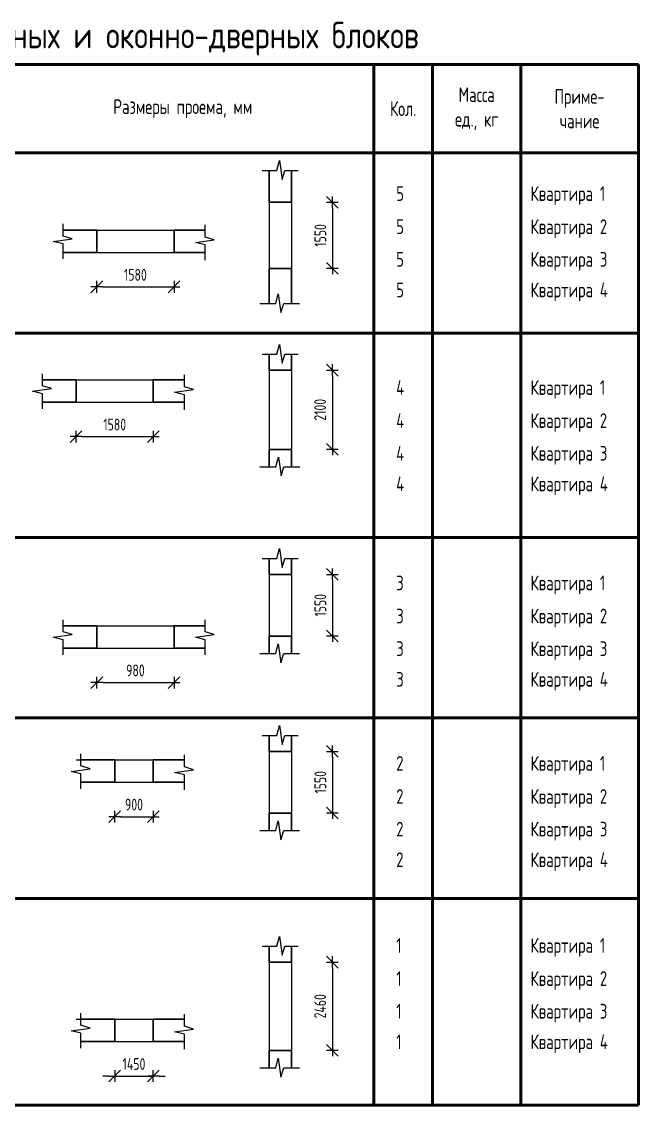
# Model space of a CAD drawing. Header units: millimetres. Extents: x -56498 to 234605, y -296269 to -29969.
# Drawn here: x 161510 to 172000, y -256886 to -238459 of the extents above; entities that cross this region are included whole.
import ezdxf
from ezdxf.enums import TextEntityAlignment as Align

# ---------------------------------------------------------------- set-up
doc = ezdxf.new("R2010")
doc.units = ezdxf.units.MM
doc.header["$LTSCALE"] = 100
doc.header["$PDMODE"] = 35
for name, color, linetype, lineweight in [('0.3', 7, 'Continuous', 30), ('0.5', 7, 'Continuous', 50), ('Примітки 0.09', 200, 'Continuous', 9), ('Розміри 0.09', 5, 'Continuous', 9)]:
    doc.layers.add(name, color=color, linetype=linetype, lineweight=lineweight)
doc.styles.add('GOST 2.304', font='CS_Gost2304.shx')
doc.styles.add('SPDS', font='SPDS.shx', dxfattribs={"width": 0.9})
doc.dimstyles.new('Размерные цепочки', dxfattribs={"dimscale": 100, "dimtxt": 2, "dimasz": 1, "dimexe": 2, "dimexo": 2, "dimgap": 1, "dimtad": 1, "dimdec": 0, "dimzin": 0, "dimdsep": 46, "dimtxsty": 'SPDS', "dimblk": 'dblk_0', "dimcen": 2, "dimdle": 1.5, "dimse1": 1, "dimse2": 1, "dimadec": 0, "dimazin": 0, "dimtfac": 1, "dimtdec": 0, "dimtix": 1, "dimtmove": 2, "dimatfit": 3, "dimfxl": 0, "dimtolj": 1, "dimtzin": 0, "dimarcsym": 0})

# ---------------------------------------------------------------- blocks, each defined once
blk = doc.blocks.new('dblk_0')
at = {"color": 0, "linetype": 'ByBlock'}
for p, q in [((1, 1), (-1, -1)), ((-1, 0), (1, 0)), ((0, 1), (0, -1))]:
    blk.add_line(p, q, dxfattribs=at)
blk = doc.blocks.new('*D400')
at = {"layer": 'Defpoints', "color": 0, "ltscale": 100, "transparency": 16777216}
for p in [(166100, -244385), (166103, -245732), (166795, -245732)]:
    blk.add_point(p, dxfattribs=at)
at = {"layer": 'Розміри 0.09', "color": 0, "lineweight": -2, "ltscale": 100, "transparency": 16777216}
blk.add_line((166795, -244485), (166795, -245632), dxfattribs=at)
at = {"layer": 'Розміри 0.09', "color": 0, "lineweight": -2, "ltscale": 100, "transparency": 16777216, "xscale": 100, "yscale": 100, "zscale": 100}
for p, rotation in [((166795, -244385), 90), ((166795, -245732), 270)]:
    blk.add_blockref('dblk_0', p, dxfattribs=dict(at, rotation=rotation))
at = {"layer": 'Розміри 0.09', "color": 0, "ltscale": 100, "transparency": 16777216, "insert": (166587, -245058), "char_height": 200, "attachment_point": 5, "rotation": 90, "style": 'SPDS'}
blk.add_mtext('\\A1;2100', dxfattribs=at)
blk = doc.blocks.new('*D401')
at = {"layer": 'Defpoints', "color": 0, "ltscale": 100, "transparency": 16777216}
for p in [(162789, -249110), (164102, -249110), (164102, -249697)]:
    blk.add_point(p, dxfattribs=at)
at = {"layer": 'Розміри 0.09', "color": 0, "lineweight": -2, "ltscale": 100, "transparency": 16777216}
blk.add_line((162889, -249697), (164002, -249697), dxfattribs=at)
at = {"layer": 'Розміри 0.09', "color": 0, "lineweight": -2, "ltscale": 100, "transparency": 16777216, "xscale": 100, "yscale": 100, "zscale": 100, "rotation": 180}
blk.add_blockref('dblk_0', (162789, -249697), dxfattribs=at)
at = {"layer": 'Розміри 0.09', "color": 0, "lineweight": -2, "ltscale": 100, "transparency": 16777216, "xscale": 100, "yscale": 100, "zscale": 100}
blk.add_blockref('dblk_0', (164102, -249697), dxfattribs=at)
at = {"layer": 'Розміри 0.09', "color": 0, "ltscale": 100, "transparency": 16777216, "insert": (163445, -249491), "char_height": 200, "attachment_point": 5, "style": 'SPDS'}
blk.add_mtext('\\A1;980', dxfattribs=at)
blk = doc.blocks.new('*D402')
at = {"layer": 'Defpoints', "color": 0, "ltscale": 100, "transparency": 16777216}
for p in [(162436, -244928), (163749, -244928), (163749, -245514)]:
    blk.add_point(p, dxfattribs=at)
at = {"layer": 'Розміри 0.09', "color": 0, "lineweight": -2, "ltscale": 100, "transparency": 16777216}
blk.add_line((162536, -245514), (163649, -245514), dxfattribs=at)
at = {"layer": 'Розміри 0.09', "color": 0, "lineweight": -2, "ltscale": 100, "transparency": 16777216, "xscale": 100, "yscale": 100, "zscale": 100, "rotation": 180}
blk.add_blockref('dblk_0', (162436, -245514), dxfattribs=at)
at = {"layer": 'Розміри 0.09', "color": 0, "lineweight": -2, "ltscale": 100, "transparency": 16777216, "xscale": 100, "yscale": 100, "zscale": 100}
blk.add_blockref('dblk_0', (163749, -245514), dxfattribs=at)
at = {"layer": 'Розміри 0.09', "color": 0, "ltscale": 100, "transparency": 16777216, "insert": (163093, -245310), "char_height": 200, "attachment_point": 5, "style": 'SPDS'}
blk.add_mtext('\\A1;1580', dxfattribs=at)
blk = doc.blocks.new('*D403')
at = {"layer": 'Defpoints', "color": 0, "ltscale": 100, "transparency": 16777216}
for p in [(166100, -241530), (166100, -242655), (166795, -242655)]:
    blk.add_point(p, dxfattribs=at)
at = {"layer": 'Розміри 0.09', "color": 0, "lineweight": -2, "ltscale": 100, "transparency": 16777216}
blk.add_line((166795, -241630), (166795, -242555), dxfattribs=at)
at = {"layer": 'Розміри 0.09', "color": 0, "lineweight": -2, "ltscale": 100, "transparency": 16777216, "xscale": 100, "yscale": 100, "zscale": 100}
for p, rotation in [((166795, -241530), 90), ((166795, -242655), 270)]:
    blk.add_blockref('dblk_0', p, dxfattribs=dict(at, rotation=rotation))
at = {"layer": 'Розміри 0.09', "color": 0, "ltscale": 100, "transparency": 16777216, "insert": (166591, -242093), "char_height": 200, "attachment_point": 5, "rotation": 90, "style": 'SPDS'}
blk.add_mtext('\\A1;1550', dxfattribs=at)
blk = doc.blocks.new('*D404')
at = {"layer": 'Defpoints', "color": 0, "ltscale": 100, "transparency": 16777216}
for p in [(162789, -242381), (164102, -242381), (164102, -242968)]:
    blk.add_point(p, dxfattribs=at)
at = {"layer": 'Розміри 0.09', "color": 0, "lineweight": -2, "ltscale": 100, "transparency": 16777216}
blk.add_line((162889, -242968), (164002, -242968), dxfattribs=at)
at = {"layer": 'Розміри 0.09', "color": 0, "lineweight": -2, "ltscale": 100, "transparency": 16777216, "xscale": 100, "yscale": 100, "zscale": 100, "rotation": 180}
blk.add_blockref('dblk_0', (162789, -242968), dxfattribs=at)
at = {"layer": 'Розміри 0.09', "color": 0, "lineweight": -2, "ltscale": 100, "transparency": 16777216, "xscale": 100, "yscale": 100, "zscale": 100}
blk.add_blockref('dblk_0', (164102, -242968), dxfattribs=at)
at = {"layer": 'Розміри 0.09', "color": 0, "ltscale": 100, "transparency": 16777216, "insert": (163445, -242764), "char_height": 200, "attachment_point": 5, "style": 'SPDS'}
blk.add_mtext('\\A1;1580', dxfattribs=at)
blk = doc.blocks.new('*D409')
at = {"layer": 'Defpoints', "color": 0, "ltscale": 100, "transparency": 16777216}
for p in [(163093, -251392), (163749, -251392), (163749, -251978)]:
    blk.add_point(p, dxfattribs=at)
at = {"layer": 'Розміри 0.09', "color": 0, "lineweight": -2, "ltscale": 100, "transparency": 16777216}
blk.add_line((163193, -251978), (163649, -251978), dxfattribs=at)
at = {"layer": 'Розміри 0.09', "color": 0, "lineweight": -2, "ltscale": 100, "transparency": 16777216, "xscale": 100, "yscale": 100, "zscale": 100, "rotation": 180}
blk.add_blockref('dblk_0', (163093, -251978), dxfattribs=at)
at = {"layer": 'Розміри 0.09', "color": 0, "lineweight": -2, "ltscale": 100, "transparency": 16777216, "xscale": 100, "yscale": 100, "zscale": 100}
blk.add_blockref('dblk_0', (163749, -251978), dxfattribs=at)
at = {"layer": 'Розміри 0.09', "color": 0, "ltscale": 100, "transparency": 16777216, "insert": (163421, -251772), "char_height": 200, "attachment_point": 5, "style": 'SPDS'}
blk.add_mtext('\\A1;900', dxfattribs=at)
blk = doc.blocks.new('*D411')
at = {"layer": 'Defpoints', "color": 0, "ltscale": 100, "transparency": 16777216}
for p in [(166100, -247858), (166100, -248906), (166795, -248906)]:
    blk.add_point(p, dxfattribs=at)
at = {"layer": 'Розміри 0.09', "color": 0, "lineweight": -2, "ltscale": 100, "transparency": 16777216}
blk.add_line((166795, -247958), (166795, -248806), dxfattribs=at)
at = {"layer": 'Розміри 0.09', "color": 0, "lineweight": -2, "ltscale": 100, "transparency": 16777216, "xscale": 100, "yscale": 100, "zscale": 100}
for p, rotation in [((166795, -247858), 90), ((166795, -248906), 270)]:
    blk.add_blockref('dblk_0', p, dxfattribs=dict(at, rotation=rotation))
at = {"layer": 'Розміри 0.09', "color": 0, "ltscale": 100, "transparency": 16777216, "insert": (166591, -248382), "char_height": 200, "attachment_point": 5, "rotation": 90, "style": 'SPDS'}
blk.add_mtext('\\A1;1550', dxfattribs=at)
blk = doc.blocks.new('*D416')
at = {"layer": 'Defpoints', "color": 0, "ltscale": 100, "transparency": 16777216}
for p in [(166100, -250868), (166100, -251916), (166795, -251916)]:
    blk.add_point(p, dxfattribs=at)
at = {"layer": 'Розміри 0.09', "color": 0, "lineweight": -2, "ltscale": 100, "transparency": 16777216}
blk.add_line((166795, -250968), (166795, -251816), dxfattribs=at)
at = {"layer": 'Розміри 0.09', "color": 0, "lineweight": -2, "ltscale": 100, "transparency": 16777216, "xscale": 100, "yscale": 100, "zscale": 100}
for p, rotation in [((166795, -250868), 90), ((166795, -251916), 270)]:
    blk.add_blockref('dblk_0', p, dxfattribs=dict(at, rotation=rotation))
at = {"layer": 'Розміри 0.09', "color": 0, "ltscale": 100, "transparency": 16777216, "insert": (166591, -251392), "char_height": 200, "attachment_point": 5, "rotation": 90, "style": 'SPDS'}
blk.add_mtext('\\A1;1550', dxfattribs=at)
blk = doc.blocks.new('*D495')
at = {"layer": 'Defpoints', "color": 0, "ltscale": 100, "transparency": 16777216}
for p in [(166100, -254451), (166100, -255951), (166795, -255951)]:
    blk.add_point(p, dxfattribs=at)
at = {"layer": 'Розміри 0.09', "color": 0, "lineweight": -2, "ltscale": 100, "transparency": 16777216}
blk.add_line((166795, -254551), (166795, -255851), dxfattribs=at)
at = {"layer": 'Розміри 0.09', "color": 0, "lineweight": -2, "ltscale": 100, "transparency": 16777216, "xscale": 100, "yscale": 100, "zscale": 100}
for p, rotation in [((166795, -254451), 90), ((166795, -255951), 270)]:
    blk.add_blockref('dblk_0', p, dxfattribs=dict(at, rotation=rotation))
at = {"layer": 'Розміри 0.09', "color": 0, "ltscale": 100, "transparency": 16777216, "insert": (166587, -255201), "char_height": 200, "attachment_point": 5, "rotation": 90, "style": 'SPDS'}
blk.add_mtext('\\A1;2460', dxfattribs=at)
blk = doc.blocks.new('*D497')
at = {"layer": 'Defpoints', "color": 0, "ltscale": 100, "transparency": 16777216}
for p in [(163093, -255801), (163749, -255801), (163749, -256387)]:
    blk.add_point(p, dxfattribs=at)
at = {"layer": 'Розміри 0.09', "color": 0, "lineweight": -2, "ltscale": 100, "transparency": 16777216}
for p, q in [((162993, -256387), (162893, -256387)), ((163093, -256387), (163749, -256387)), ((163849, -256387), (163949, -256387))]:
    blk.add_line(p, q, dxfattribs=at)
at = {"layer": 'Розміри 0.09', "color": 0, "lineweight": -2, "ltscale": 100, "transparency": 16777216, "xscale": 100, "yscale": 100, "zscale": 100}
blk.add_blockref('dblk_0', (163093, -256387), dxfattribs=at)
at = {"layer": 'Розміри 0.09', "color": 0, "lineweight": -2, "ltscale": 100, "transparency": 16777216, "xscale": 100, "yscale": 100, "zscale": 100, "rotation": 180}
blk.add_blockref('dblk_0', (163749, -256387), dxfattribs=at)
at = {"layer": 'Розміри 0.09', "color": 0, "ltscale": 100, "transparency": 16777216, "insert": (163421, -256183), "char_height": 200, "attachment_point": 5, "style": 'SPDS'}
blk.add_mtext('\\A1;1450', dxfattribs=at)

msp = doc.modelspace()

# ---------------------------------------------------------------- linework, layer by layer
at = {"ltscale": 100}
for points in [[(165600.294, -240988.479), (165851.989, -240988.479), (165893.417, -240821.083), (165939.023, -241142.759), (165986.854, -240988.479), (166212.246, -240988.479)], [(165719.55, -241530.103), (165719.55, -240988.479)], [(165719.55, -241530.103), (165719.55, -242655.103)], [(166099.55, -241530.103), (166099.55, -242655.103)], [(162214.997, -242494.096), (162214.997, -242238.69), (162047.601, -242197.262), (162369.278, -242151.656), (162214.997, -242103.825), (162214.997, -241898.64)], [(164632.036, -242511.32), (164632.036, -242255.914), (164464.641, -242214.486), (164786.317, -242168.88), (164632.036, -242121.049), (164632.036, -241915.864)], [(162789.129, -242001.233), (164101.629, -242001.233)], [(162789.129, -242001.233), (164101.629, -242001.233)], [(162789.129, -242381.233), (164101.629, -242381.233)], [(165719.55, -243251.854), (165719.55, -242655.103)], [(165559.976, -243251.854), (165832.646, -243251.854), (165874.074, -243084.459), (165919.68, -243406.135), (165967.511, -243251.854), (166237.849, -243251.854)], [(165600.294, -244113.973), (165851.989, -244113.973), (165893.417, -243946.578), (165939.023, -244268.254), (165986.854, -244113.973), (166212.246, -244113.973)], [(165719.55, -244384.785), (165719.55, -244113.973)], [(161862.308, -245040.542), (161862.308, -244785.137), (161694.912, -244743.709), (162016.588, -244698.103), (161862.308, -244650.272), (161862.308, -244445.087)], [(164279.347, -245057.766), (164279.347, -244802.36), (164111.952, -244760.932), (164433.628, -244715.326), (164279.347, -244667.495), (164279.347, -244462.31)], [(165719.55, -244384.785), (165719.55, -246029.912)], [(166099.55, -244384.785), (166099.55, -245731.536)], [(162436.44, -244547.679), (163748.94, -244547.679)], [(162518.558, -244547.679), (163748.94, -244547.679)], [(162436.44, -244927.679), (163748.94, -244927.679)], [(165722.68, -246029.912), (165722.68, -245731.536)], [(165563.106, -246029.912), (165835.776, -246029.912), (165877.204, -245862.516), (165922.81, -246184.192), (165970.641, -246029.912), (166240.98, -246029.912)], [(165600.294, -247586.847), (165851.989, -247586.847), (165893.417, -247419.452), (165939.023, -247741.128), (165986.854, -247586.847), (166212.246, -247586.847)], [(165719.55, -247857.659), (165719.55, -247586.847)], [(165719.55, -247857.659), (165719.55, -248906.035)], [(166099.55, -247857.659), (166099.55, -248906.035)], [(162214.997, -249223.191), (162214.997, -248967.785), (162047.601, -248926.357), (162369.278, -248880.751), (162214.997, -248832.92), (162214.997, -248627.735)], [(162789.129, -248730.327), (164101.629, -248730.327)], [(162789.129, -248730.327), (164101.629, -248730.327)], [(164632.036, -249223.191), (164632.036, -248967.785), (164464.641, -248926.357), (164786.317, -248880.751), (164632.036, -248832.92), (164632.036, -248627.735)], [(165719.55, -249204.41), (165719.55, -248906.035)], [(162789.129, -249110.327), (164101.629, -249110.327)], [(165559.976, -249204.41), (165832.646, -249204.41), (165874.074, -249037.015), (165919.68, -249358.691), (165967.511, -249204.41), (166237.849, -249204.41)], [(165600.294, -250596.998), (165851.989, -250596.998), (165893.417, -250429.603), (165939.023, -250751.279), (165986.854, -250596.998), (166212.246, -250596.998)], [(165719.55, -250867.811), (165719.55, -250596.998)], [(162518.558, -251504.585), (162518.558, -251249.179), (162351.162, -251207.751), (162672.838, -251162.145), (162518.558, -251114.314), (162518.558, -250909.129)], [(164279.347, -251521.808), (164279.347, -251266.402), (164111.952, -251224.974), (164433.628, -251179.368), (164279.347, -251131.537), (164279.347, -250926.352)], [(165719.55, -250867.811), (165719.55, -251916.186)], [(166099.55, -250867.811), (166099.55, -251916.186)], [(162436.44, -251011.721), (163748.94, -251011.721)], [(162518.558, -251011.721), (163748.94, -251011.721)], [(162518.558, -251391.721), (163748.94, -251391.721)], [(165559.976, -252214.562), (165832.646, -252214.562), (165874.074, -252047.166), (165919.68, -252368.842), (165967.511, -252214.562), (166237.849, -252214.562)], [(165719.55, -252214.562), (165719.55, -251916.186)], [(165600.294, -254180.645), (165851.989, -254180.645), (165893.417, -254013.25), (165939.023, -254334.926), (165986.854, -254180.645), (166212.246, -254180.645)], [(165719.55, -254451.457), (165719.55, -254180.645)], [(165719.55, -254451.457), (165719.55, -255951.457)], [(166099.55, -254451.457), (166099.55, -255951.457)], [(162518.558, -255913.444), (162518.558, -255658.038), (162351.162, -255616.611), (162672.838, -255571.005), (162518.558, -255523.173), (162518.558, -255317.989)], [(164279.347, -255930.668), (164279.347, -255675.262), (164111.952, -255633.834), (164433.628, -255588.228), (164279.347, -255540.397), (164279.347, -255335.212)], [(162436.44, -255420.581), (163748.94, -255420.581)], [(162518.558, -255420.581), (163748.94, -255420.581)], [(162518.558, -255800.581), (163748.94, -255800.581)], [(165559.976, -256249.833), (165832.646, -256249.833), (165874.074, -256082.437), (165919.68, -256404.113), (165967.511, -256249.833), (166237.849, -256249.833)], [(165719.55, -256249.833), (165719.55, -255951.457)]]:
    msp.add_lwpolyline(points, dxfattribs=at)
at = {"layer": '0.3', "ltscale": 100}
for points in [[(165719.55, -241530.103), (165719.55, -240988.479)], [(166099.55, -241530.103), (166099.55, -240988.479)], [(165779.55, -241530.103), (165719.55, -241530.103), (165719.55, -241530.103), (165719.55, -241530.103), (166099.55, -241530.103)], [(162214.997, -242001.233), (162789.129, -242001.233)], [(162789.129, -242001.233), (162789.129, -242001.233), (162789.129, -242381.233)], [(163076.195, -242001.233), (163076.195, -242001.233), (163076.195, -242001.233)], [(164101.629, -242001.233), (164632.036, -242001.233)], [(164101.629, -242001.233), (164101.629, -242001.233), (164101.629, -242001.233), (164101.629, -242381.233)], [(162214.997, -242381.233), (162789.129, -242381.233)], [(164101.629, -242381.233), (164632.036, -242381.233)], [(166099.55, -243251.854), (166099.55, -242655.103), (165719.55, -242655.103)], [(165719.55, -243251.854), (165719.55, -242655.103)], [(166099.55, -243251.854), (166099.55, -242655.103)], [(165719.55, -244384.785), (165719.55, -244113.973)], [(166099.55, -244384.785), (166099.55, -244113.973)], [(165779.55, -244384.785), (165719.55, -244384.785), (165719.55, -244384.785), (165719.55, -244384.785), (166099.55, -244384.785)], [(161862.308, -244547.679), (162436.44, -244547.679)], [(162067.256, -244547.679), (162067.256, -244547.679), (162067.256, -244547.679)], [(162436.44, -244547.679), (162436.44, -244547.679), (162436.44, -244927.679)], [(163748.94, -244547.679), (164279.347, -244547.679)], [(163748.94, -244547.679), (163748.94, -244547.679), (163748.94, -244547.679), (163748.94, -244927.679)], [(161862.308, -244927.679), (162436.44, -244927.679)], [(163748.94, -244927.679), (164279.347, -244927.679)], [(166102.68, -246029.912), (166102.68, -245731.536), (165722.68, -245731.536)], [(165722.68, -246029.912), (165722.68, -245731.536)], [(166102.68, -246029.912), (166102.68, -245731.536)], [(165719.55, -247857.659), (165719.55, -247586.847)], [(166099.55, -247857.659), (166099.55, -247586.847)], [(165779.55, -247857.659), (165719.55, -247857.659), (165719.55, -247857.659), (165719.55, -247857.659), (166099.55, -247857.659)], [(162214.997, -248730.327), (162789.129, -248730.327)], [(162789.129, -248730.327), (162789.129, -248730.327), (162789.129, -249110.327)], [(164101.629, -248730.327), (164632.036, -248730.327)], [(164101.629, -248730.327), (164101.629, -248730.327), (164101.629, -248730.327), (164101.629, -249110.327)], [(166099.55, -249204.41), (166099.55, -248906.035), (165719.55, -248906.035)], [(165719.55, -249204.41), (165719.55, -248906.035)], [(166099.55, -249204.41), (166099.55, -248906.035)], [(162214.997, -249110.327), (162789.129, -249110.327)], [(164101.629, -249110.327), (164632.036, -249110.327)], [(165719.55, -250867.811), (165719.55, -250596.998)], [(166099.55, -250867.811), (166099.55, -250596.998)], [(165779.55, -250867.811), (165719.55, -250867.811), (165719.55, -250867.811), (165719.55, -250867.811), (166099.55, -250867.811)], [(162518.558, -251011.721), (163092.69, -251011.721)], [(162723.506, -251011.721), (162723.506, -251011.721), (162723.506, -251011.721)], [(163092.69, -251011.721), (163092.69, -251011.721), (163092.69, -251391.721)], [(163748.94, -251011.721), (164279.347, -251011.721)], [(163748.94, -251011.721), (163748.94, -251011.721), (163748.94, -251011.721), (163748.94, -251391.721)], [(162518.558, -251391.721), (163092.69, -251391.721)], [(163748.94, -251391.721), (164279.347, -251391.721)], [(163076.195, -251888.667), (163076.195, -251888.667), (163076.195, -251888.667)], [(166099.55, -252214.562), (166099.55, -251916.186), (165719.55, -251916.186)], [(165719.55, -252214.562), (165719.55, -251916.186)], [(166099.55, -252214.562), (166099.55, -251916.186)], [(165719.55, -254451.457), (165719.55, -254180.645)], [(166099.55, -254451.457), (166099.55, -254180.645)], [(165779.55, -254451.457), (165719.55, -254451.457), (165719.55, -254451.457), (165719.55, -254451.457), (166099.55, -254451.457)], [(162518.558, -255420.581), (163092.69, -255420.581)], [(162723.506, -255420.581), (162723.506, -255420.581), (162723.506, -255420.581)], [(163092.69, -255420.581), (163092.69, -255420.581), (163092.69, -255800.581)], [(163748.94, -255420.581), (164279.347, -255420.581)], [(163748.94, -255420.581), (163748.94, -255420.581), (163748.94, -255420.581), (163748.94, -255800.581)], [(162518.558, -255800.581), (163092.69, -255800.581)], [(163748.94, -255800.581), (164279.347, -255800.581)], [(166099.55, -256249.833), (166099.55, -255951.457), (165719.55, -255951.457)], [(165719.55, -256249.833), (165719.55, -255951.457)], [(166099.55, -256249.833), (166099.55, -255951.457)], [(163076.195, -256297.527), (163076.195, -256297.527), (163076.195, -256297.527)]]:
    msp.add_lwpolyline(points, dxfattribs=at)
at = {"layer": '0.3', "lineweight": 20, "ltscale": 100}
for points in [[(162214.997, -242001.233), (162789.129, -242001.233)], [(164101.629, -242001.233), (164632.036, -242001.233)], [(161862.308, -244547.679), (162436.44, -244547.679)], [(163748.94, -244547.679), (164279.347, -244547.679)], [(162214.997, -248730.327), (162789.129, -248730.327)], [(164101.629, -248730.327), (164632.036, -248730.327)], [(162518.558, -251011.721), (163092.69, -251011.721)], [(163748.94, -251011.721), (164279.347, -251011.721)], [(162518.558, -255420.581), (163092.69, -255420.581)], [(163748.94, -255420.581), (164279.347, -255420.581)]]:
    msp.add_lwpolyline(points, dxfattribs=at)
at = {"layer": '0.5'}
for p, q in [((153500.054, -239188.209), (172000.054, -239188.209)), ((167500.054, -239188.209), (167500.054, -256885.685)), ((168500.054, -239188.209), (168500.054, -256885.685)), ((170000.054, -239188.209), (170000.054, -256885.685)), ((172000.054, -239188.209), (172000.054, -256885.685)), ((153500.054, -240688.209), (172000.054, -240688.209)), ((153500.054, -243756.495), (172000.054, -243756.495)), ((153500.054, -247229.369), (172000.054, -247229.369)), ((153500.054, -250297.656), (172000.054, -250297.656)), ((153500.054, -253365.943), (172000.054, -253365.943)), ((153500.054, -256885.685), (172000.054, -256885.685))]:
    msp.add_line(p, q, dxfattribs=at)

# ---------------------------------------------------------------- texts
at = {"layer": 'Примітки 0.09', "style": 'GOST 2.304'}
msp.add_text('Ведомость  оконных и оконно-дверных блоков', height=450, dxfattribs=at).set_placement((162920.435, -238911.659), align=Align.CENTER)
at = {"layer": 'Примітки 0.09', "style": 'SPDS', "width": 0.9}
for s, p in [('5', (167881.779, -241506.952)), ('Квартира 1', (170165.791, -241506.952)), ('5', (167881.779, -242069.826)), ('Квартира 2', (170165.791, -242069.826)), ('5', (167881.779, -242625.271)), ('Квартира 3', (170165.791, -242625.271)), ('5', (167881.779, -243145.417)), ('Квартира 4', (170165.791, -243145.417)), ('4', (167881.779, -244804.678)), ('Квартира 1', (170165.791, -244804.678)), ('4', (167881.779, -245367.552)), ('Квартира 2', (170165.791, -245367.552)), ('4', (167881.779, -245922.997)), ('Квартира 3', (170165.791, -245922.997)), ('4', (167881.779, -246443.143)), ('Квартира 4', (170165.791, -246443.143)), ('3', (167881.779, -248127.552)), ('Квартира 1', (170165.791, -248127.552)), ('3', (167881.779, -248690.426)), ('Квартира 2', (170165.791, -248690.426)), ('3', (167881.779, -249245.871)), ('Квартира 3', (170165.791, -249245.871)), ('3', (167881.779, -249766.017)), ('Квартира 4', (170165.791, -249766.017)), ('2', (167881.779, -251195.838)), ('Квартира 1', (170165.791, -251195.838)), ('2', (167881.779, -251758.712)), ('Квартира 2', (170165.791, -251758.712)), ('2', (167881.779, -252314.157)), ('Квартира 3', (170165.791, -252314.157)), ('2', (167881.779, -252834.303)), ('Квартира 4', (170165.791, -252834.303)), ('1', (167881.779, -254292.127)), ('Квартира 1', (170165.791, -254292.127)), ('1', (167881.779, -254855.001)), ('Квартира 2', (170165.791, -254855.001)), ('1', (167881.779, -255410.446)), ('Квартира 3', (170165.791, -255410.446)), ('1', (167881.779, -255930.592)), ('Квартира 4', (170165.791, -255930.592))]:
    msp.add_text(s, height=250, dxfattribs=at).set_placement(p)
at = {"layer": 'Примітки 0.09', "char_height": 250, "attachment_point": 5, "style": 'SPDS'}
for s, insert, width in [('Масса\\Pед., кг', (169250.054, -239938.209), 1500), ('Приме-\\Pчание', (171000.054, -239938.209), 2000), ('Размеры проема, мм', (164250.054, -239938.209), 6500), ('Кол.', (168000.054, -239938.209), 1000)]:
    msp.add_mtext(s, dxfattribs=dict(at, insert=insert, width=width))

# ---------------------------------------------------------------- dimensions: what is measured, and where the dimension line sits
at = {"layer": 'Розміри 0.09', "color": 1, "ltscale": 100}
for base, p1, p2, text, picture, middle in [((166795.065, -242655.103), (166099.55, -241530.103), (166099.55, -242655.103), '1550', '*D403', (166590.923, -242092.603)), ((166795.065, -245731.536), (166099.55, -244384.785), (166102.68, -245731.536), '2100', '*D400', (166587.319, -245058.161)), ((166795.065, -248906.035), (166099.55, -247857.659), (166099.55, -248906.035), '1550', '*D411', (166590.923, -248381.847)), ((166795.065, -251916.186), (166099.55, -250867.811), (166099.55, -251916.186), '1550', '*D416', (166590.923, -251391.998)), ((166795.065, -255951.457), (166099.55, -254451.457), (166099.55, -255951.457), '2460', '*D495', (166587.319, -255201.457))]:
    dim = msp.add_linear_dim(base=base, p1=p1, p2=p2, angle=90, text=text, dimstyle='Размерные цепочки', override={"dimlfac": 1, "dimtxsty": 'SPDS', "dimtmove": 1, "dimtolj": 1}, dxfattribs=at)
    dim.commit()
    dim.dimension.update_dxf_attribs({"geometry": picture, "text_midpoint": middle})
for base, p1, p2, text, picture, middle in [((164101.629, -242967.682), (162789.129, -242381.233), (164101.629, -242381.233), '1580', '*D404', (163445.379, -242763.539)), ((163748.94, -245514.128), (162436.44, -244927.679), (163748.94, -244927.679), '1580', '*D402', (163092.69, -245309.986)), ((164101.629, -249696.776), (162789.129, -249110.327), (164101.629, -249110.327), '980', '*D401', (163445.379, -249490.989)), ((163748.94, -251978.17), (163092.69, -251391.721), (163748.94, -251391.721), '900', '*D409', (163420.815, -251772.383)), ((163748.94, -256387.03), (163092.69, -255800.581), (163748.94, -255800.581), '1450', '*D497', (163420.815, -256182.888))]:
    dim = msp.add_linear_dim(base=base, p1=p1, p2=p2, text=text, dimstyle='Размерные цепочки', override={"dimlfac": 1, "dimtxsty": 'SPDS', "dimtmove": 1, "dimtolj": 1}, dxfattribs=at)
    dim.commit()
    dim.dimension.update_dxf_attribs({"geometry": picture, "text_midpoint": middle})

doc.saveas('drawing.dxf')
